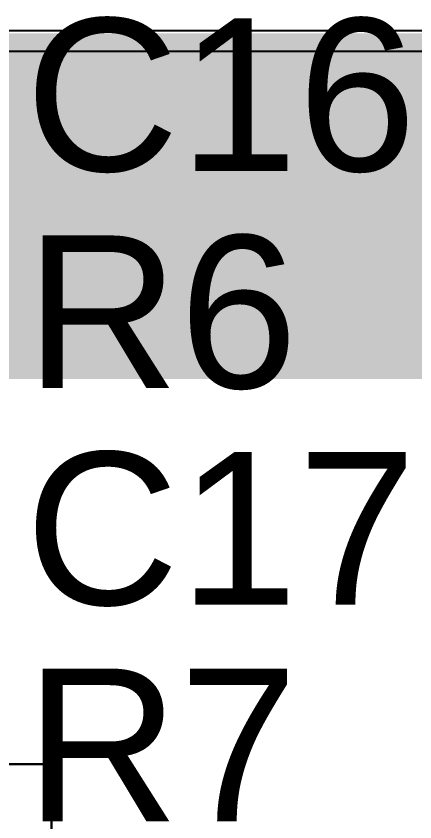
# Model space of a CAD drawing. Header units: inches. Extents: x -5 to 5328, y -4 to 5281.
# Drawn here: x 121.94 to 124.6, y 47.36 to 52.72 of the extents above; entities that cross this region are included whole.
import ezdxf

# ---------------------------------------------------------------- set-up
doc = ezdxf.new("R2010")
doc.units = ezdxf.units.IN
for name, color, linetype in [('Layer 2', 76, 'Continuous'), ('Top Layer', 1, 'Continuous'), ('Top Overlay', 2, 'Continuous')]:
    doc.layers.add(name, color=color, linetype=linetype)
doc.styles.add('Arial', font='', dxfattribs={"height": 0.2})
doc.styles.get('Arial').set_extended_font_data('Arial')

msp = doc.modelspace()

# ---------------------------------------------------------------- hatches: boundary and pattern name
at = {"layer": 'Top Layer'}
msp.add_hatch(color=1, dxfattribs=at).paths.add_polyline_path([(119.3565, 50.3024), (127.8203, 50.3024), (127.8203, 52.6021), (119.3565, 52.6021)])

# ---------------------------------------------------------------- linework, layer by layer
at = {"layer": 'Layer 2'}
msp.add_line((121.7707, 52.621), (130.2704, 52.621), dxfattribs=at)
at = {"layer": 'Top Layer'}
for p, q in [((119.5823, 52.4837), (126.0931, 52.4837)), ((119.3565, 47.7397), (122.1775, 47.7397)), ((122.1775, 47.7397), (119.3565, 47.7397)), ((122.1775, 47.7397), (122.1775, 42.4086)), ((122.1775, 46.7181), (122.1775, 47.7397))]:
    msp.add_line(p, q, dxfattribs=at)

# ---------------------------------------------------------------- texts
at = {"layer": 'Top Overlay', "style": 'Arial'}
for s, p in [('C16', (122.0028, 51.6864)), ('R6', (122.0028, 50.242)), ('C17', (122.0028, 48.8)), ('R7', (122.0028, 47.3594))]:
    msp.add_text(s, height=1.016, dxfattribs=at).set_placement(p)

doc.saveas('drawing.dxf')
